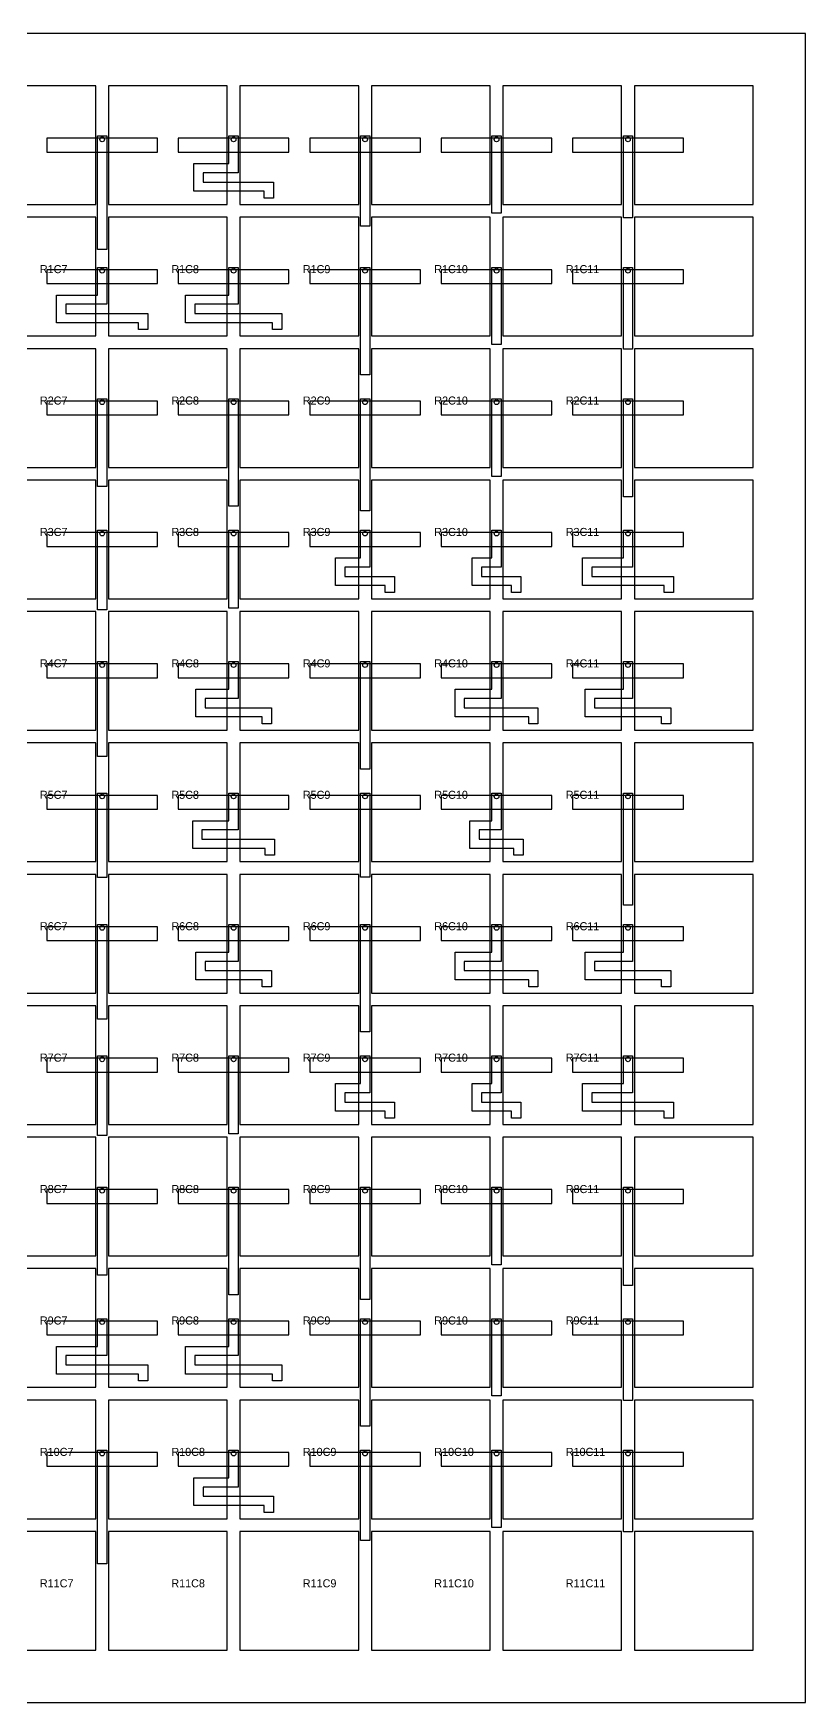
# Model space of a CAD drawing. Header units: millimetres. Extents: x -36.2 to 36.2, y -36.2 to 36.2.
# Drawn here: x 2.7 to 36.2, y -36.2 to 36.2 of the extents above; entities that cross this region are included whole.
import ezdxf

# ---------------------------------------------------------------- set-up
doc = ezdxf.new("R2010")
doc.units = ezdxf.units.MM
for name, color, linetype in [('BOARD_OUTLINE', 7, 'Continuous'), ('L1_PATCH', 1, 'Continuous'), ('L2_GND_BOARD', 3, 'Continuous'), ('L2_GND_SLOT', 3, 'Continuous'), ('L3_STRIP', 5, 'Continuous'), ('TEXT', 8, 'Continuous'), ('VIA', 6, 'Continuous')]:
    doc.layers.add(name, color=color, linetype=linetype)

msp = doc.modelspace()

# ---------------------------------------------------------------- linework, layer by layer
at = {"layer": 'BOARD_OUTLINE'}
msp.add_lwpolyline([(36.2, -36.2), (36.2, 36.2), (-36.2, 36.2), (-36.2, -36.2)], close=True, dxfattribs=at)
at = {"layer": 'L1_PATCH'}
for points in [[(5.425, 28.775), (5.425, 33.925), (0.275, 33.925), (0.275, 28.775)], [(11.125, 28.775), (11.125, 33.925), (5.975, 33.925), (5.975, 28.775)], [(16.825, 28.775), (16.825, 33.925), (11.675, 33.925), (11.675, 28.775)], [(22.525, 28.775), (22.525, 33.925), (17.375, 33.925), (17.375, 28.775)], [(28.225, 28.775), (28.225, 33.925), (23.075, 33.925), (23.075, 28.775)], [(33.925, 28.775), (33.925, 33.925), (28.775, 33.925), (28.775, 28.775)], [(5.425, 23.075), (5.425, 28.225), (0.275, 28.225), (0.275, 23.075)], [(11.125, 23.075), (11.125, 28.225), (5.975, 28.225), (5.975, 23.075)], [(16.825, 23.075), (16.825, 28.225), (11.675, 28.225), (11.675, 23.075)], [(22.525, 23.075), (22.525, 28.225), (17.375, 28.225), (17.375, 23.075)], [(28.225, 23.075), (28.225, 28.225), (23.075, 28.225), (23.075, 23.075)], [(33.925, 23.075), (33.925, 28.225), (28.775, 28.225), (28.775, 23.075)], [(5.425, 17.375), (5.425, 22.525), (0.275, 22.525), (0.275, 17.375)], [(11.125, 17.375), (11.125, 22.525), (5.975, 22.525), (5.975, 17.375)], [(16.825, 17.375), (16.825, 22.525), (11.675, 22.525), (11.675, 17.375)], [(22.525, 17.375), (22.525, 22.525), (17.375, 22.525), (17.375, 17.375)], [(28.225, 17.375), (28.225, 22.525), (23.075, 22.525), (23.075, 17.375)], [(33.925, 17.375), (33.925, 22.525), (28.775, 22.525), (28.775, 17.375)], [(5.425, 11.675), (5.425, 16.825), (0.275, 16.825), (0.275, 11.675)], [(11.125, 11.675), (11.125, 16.825), (5.975, 16.825), (5.975, 11.675)], [(16.825, 11.675), (16.825, 16.825), (11.675, 16.825), (11.675, 11.675)], [(22.525, 11.675), (22.525, 16.825), (17.375, 16.825), (17.375, 11.675)], [(28.225, 11.675), (28.225, 16.825), (23.075, 16.825), (23.075, 11.675)], [(33.925, 11.675), (33.925, 16.825), (28.775, 16.825), (28.775, 11.675)], [(5.425, 5.975), (5.425, 11.125), (0.275, 11.125), (0.275, 5.975)], [(11.125, 5.975), (11.125, 11.125), (5.975, 11.125), (5.975, 5.975)], [(16.825, 5.975), (16.825, 11.125), (11.675, 11.125), (11.675, 5.975)], [(22.525, 5.975), (22.525, 11.125), (17.375, 11.125), (17.375, 5.975)], [(28.225, 5.975), (28.225, 11.125), (23.075, 11.125), (23.075, 5.975)], [(33.925, 5.975), (33.925, 11.125), (28.775, 11.125), (28.775, 5.975)], [(5.425, 0.275), (5.425, 5.425), (0.275, 5.425), (0.275, 0.275)], [(11.125, 0.275), (11.125, 5.425), (5.975, 5.425), (5.975, 0.275)], [(16.825, 0.275), (16.825, 5.425), (11.675, 5.425), (11.675, 0.275)], [(22.525, 0.275), (22.525, 5.425), (17.375, 5.425), (17.375, 0.275)], [(28.225, 0.275), (28.225, 5.425), (23.075, 5.425), (23.075, 0.275)], [(33.925, 0.275), (33.925, 5.425), (28.775, 5.425), (28.775, 0.275)], [(5.425, -5.425), (5.425, -0.275), (0.275, -0.275), (0.275, -5.425)], [(11.125, -5.425), (11.125, -0.275), (5.975, -0.275), (5.975, -5.425)], [(16.825, -5.425), (16.825, -0.275), (11.675, -0.275), (11.675, -5.425)], [(22.525, -5.425), (22.525, -0.275), (17.375, -0.275), (17.375, -5.425)], [(28.225, -5.425), (28.225, -0.275), (23.075, -0.275), (23.075, -5.425)], [(33.925, -5.425), (33.925, -0.275), (28.775, -0.275), (28.775, -5.425)], [(5.425, -11.125), (5.425, -5.975), (0.275, -5.975), (0.275, -11.125)], [(11.125, -11.125), (11.125, -5.975), (5.975, -5.975), (5.975, -11.125)], [(16.825, -11.125), (16.825, -5.975), (11.675, -5.975), (11.675, -11.125)], [(22.525, -11.125), (22.525, -5.975), (17.375, -5.975), (17.375, -11.125)], [(28.225, -11.125), (28.225, -5.975), (23.075, -5.975), (23.075, -11.125)], [(33.925, -11.125), (33.925, -5.975), (28.775, -5.975), (28.775, -11.125)], [(5.425, -16.825), (5.425, -11.675), (0.275, -11.675), (0.275, -16.825)], [(11.125, -16.825), (11.125, -11.675), (5.975, -11.675), (5.975, -16.825)], [(16.825, -16.825), (16.825, -11.675), (11.675, -11.675), (11.675, -16.825)], [(22.525, -16.825), (22.525, -11.675), (17.375, -11.675), (17.375, -16.825)], [(28.225, -16.825), (28.225, -11.675), (23.075, -11.675), (23.075, -16.825)], [(33.925, -16.825), (33.925, -11.675), (28.775, -11.675), (28.775, -16.825)], [(5.425, -22.525), (5.425, -17.375), (0.275, -17.375), (0.275, -22.525)], [(11.125, -22.525), (11.125, -17.375), (5.975, -17.375), (5.975, -22.525)], [(16.825, -22.525), (16.825, -17.375), (11.675, -17.375), (11.675, -22.525)], [(22.525, -22.525), (22.525, -17.375), (17.375, -17.375), (17.375, -22.525)], [(28.225, -22.525), (28.225, -17.375), (23.075, -17.375), (23.075, -22.525)], [(33.925, -22.525), (33.925, -17.375), (28.775, -17.375), (28.775, -22.525)], [(5.425, -28.225), (5.425, -23.075), (0.275, -23.075), (0.275, -28.225)], [(11.125, -28.225), (11.125, -23.075), (5.975, -23.075), (5.975, -28.225)], [(16.825, -28.225), (16.825, -23.075), (11.675, -23.075), (11.675, -28.225)], [(22.525, -28.225), (22.525, -23.075), (17.375, -23.075), (17.375, -28.225)], [(28.225, -28.225), (28.225, -23.075), (23.075, -23.075), (23.075, -28.225)], [(33.925, -28.225), (33.925, -23.075), (28.775, -23.075), (28.775, -28.225)], [(5.425, -33.925), (5.425, -28.775), (0.275, -28.775), (0.275, -33.925)], [(11.125, -33.925), (11.125, -28.775), (5.975, -28.775), (5.975, -33.925)], [(16.825, -33.925), (16.825, -28.775), (11.675, -28.775), (11.675, -33.925)], [(22.525, -33.925), (22.525, -28.775), (17.375, -28.775), (17.375, -33.925)], [(28.225, -33.925), (28.225, -28.775), (23.075, -28.775), (23.075, -33.925)], [(33.925, -33.925), (33.925, -28.775), (28.775, -28.775), (28.775, -33.925)]]:
    msp.add_lwpolyline(points, close=True, dxfattribs=at)
at = {"layer": 'L2_GND_BOARD'}
msp.add_lwpolyline([(36.2, -36.2), (36.2, 36.2), (-36.2, 36.2), (-36.2, -36.2)], close=True, dxfattribs=at)
at = {"layer": 'L2_GND_SLOT'}
for points in [[(8.1, 31.05), (8.1, 31.65), (3.3, 31.65), (3.3, 31.05)], [(13.8, 31.05), (13.8, 31.65), (9, 31.65), (9, 31.05)], [(19.5, 31.05), (19.5, 31.65), (14.7, 31.65), (14.7, 31.05)], [(25.2, 31.05), (25.2, 31.65), (20.4, 31.65), (20.4, 31.05)], [(30.9, 31.05), (30.9, 31.65), (26.1, 31.65), (26.1, 31.05)], [(8.1, 25.35), (8.1, 25.95), (3.3, 25.95), (3.3, 25.35)], [(13.8, 25.35), (13.8, 25.95), (9, 25.95), (9, 25.35)], [(19.5, 25.35), (19.5, 25.95), (14.7, 25.95), (14.7, 25.35)], [(25.2, 25.35), (25.2, 25.95), (20.4, 25.95), (20.4, 25.35)], [(30.9, 25.35), (30.9, 25.95), (26.1, 25.95), (26.1, 25.35)], [(8.1, 19.65), (8.1, 20.25), (3.3, 20.25), (3.3, 19.65)], [(13.8, 19.65), (13.8, 20.25), (9, 20.25), (9, 19.65)], [(19.5, 19.65), (19.5, 20.25), (14.7, 20.25), (14.7, 19.65)], [(25.2, 19.65), (25.2, 20.25), (20.4, 20.25), (20.4, 19.65)], [(30.9, 19.65), (30.9, 20.25), (26.1, 20.25), (26.1, 19.65)], [(8.1, 13.95), (8.1, 14.55), (3.3, 14.55), (3.3, 13.95)], [(13.8, 13.95), (13.8, 14.55), (9, 14.55), (9, 13.95)], [(19.5, 13.95), (19.5, 14.55), (14.7, 14.55), (14.7, 13.95)], [(25.2, 13.95), (25.2, 14.55), (20.4, 14.55), (20.4, 13.95)], [(30.9, 13.95), (30.9, 14.55), (26.1, 14.55), (26.1, 13.95)], [(8.1, 8.25), (8.1, 8.85), (3.3, 8.85), (3.3, 8.25)], [(13.8, 8.25), (13.8, 8.85), (9, 8.85), (9, 8.25)], [(19.5, 8.25), (19.5, 8.85), (14.7, 8.85), (14.7, 8.25)], [(25.2, 8.25), (25.2, 8.85), (20.4, 8.85), (20.4, 8.25)], [(30.9, 8.25), (30.9, 8.85), (26.1, 8.85), (26.1, 8.25)], [(8.1, 2.55), (8.1, 3.15), (3.3, 3.15), (3.3, 2.55)], [(13.8, 2.55), (13.8, 3.15), (9, 3.15), (9, 2.55)], [(19.5, 2.55), (19.5, 3.15), (14.7, 3.15), (14.7, 2.55)], [(25.2, 2.55), (25.2, 3.15), (20.4, 3.15), (20.4, 2.55)], [(30.9, 2.55), (30.9, 3.15), (26.1, 3.15), (26.1, 2.55)], [(8.1, -3.15), (8.1, -2.55), (3.3, -2.55), (3.3, -3.15)], [(13.8, -3.15), (13.8, -2.55), (9, -2.55), (9, -3.15)], [(19.5, -3.15), (19.5, -2.55), (14.7, -2.55), (14.7, -3.15)], [(25.2, -3.15), (25.2, -2.55), (20.4, -2.55), (20.4, -3.15)], [(30.9, -3.15), (30.9, -2.55), (26.1, -2.55), (26.1, -3.15)], [(8.1, -8.85), (8.1, -8.25), (3.3, -8.25), (3.3, -8.85)], [(13.8, -8.85), (13.8, -8.25), (9, -8.25), (9, -8.85)], [(19.5, -8.85), (19.5, -8.25), (14.7, -8.25), (14.7, -8.85)], [(25.2, -8.85), (25.2, -8.25), (20.4, -8.25), (20.4, -8.85)], [(30.9, -8.85), (30.9, -8.25), (26.1, -8.25), (26.1, -8.85)], [(8.1, -14.55), (8.1, -13.95), (3.3, -13.95), (3.3, -14.55)], [(13.8, -14.55), (13.8, -13.95), (9, -13.95), (9, -14.55)], [(19.5, -14.55), (19.5, -13.95), (14.7, -13.95), (14.7, -14.55)], [(25.2, -14.55), (25.2, -13.95), (20.4, -13.95), (20.4, -14.55)], [(30.9, -14.55), (30.9, -13.95), (26.1, -13.95), (26.1, -14.55)], [(8.1, -20.25), (8.1, -19.65), (3.3, -19.65), (3.3, -20.25)], [(13.8, -20.25), (13.8, -19.65), (9, -19.65), (9, -20.25)], [(19.5, -20.25), (19.5, -19.65), (14.7, -19.65), (14.7, -20.25)], [(25.2, -20.25), (25.2, -19.65), (20.4, -19.65), (20.4, -20.25)], [(30.9, -20.25), (30.9, -19.65), (26.1, -19.65), (26.1, -20.25)], [(8.1, -25.95), (8.1, -25.35), (3.3, -25.35), (3.3, -25.95)], [(13.8, -25.95), (13.8, -25.35), (9, -25.35), (9, -25.95)], [(19.5, -25.95), (19.5, -25.35), (14.7, -25.35), (14.7, -25.95)], [(25.2, -25.95), (25.2, -25.35), (20.4, -25.35), (20.4, -25.95)], [(30.9, -25.95), (30.9, -25.35), (26.1, -25.35), (26.1, -25.95)]]:
    msp.add_lwpolyline(points, close=True, dxfattribs=at)
at = {"layer": 'L3_STRIP'}
for points in [[(5.5, 26.826), (5.5, 30.65), (5.5, 31.75), (5.9, 31.75), (5.9, 30.65), (5.9, 26.826)], [(10.073, 30.15), (10.073, 29.75), (13.127, 29.75), (13.127, 29.05), (12.727, 29.05), (12.727, 29.35), (9.673, 29.35), (9.673, 30.55), (11.2, 30.55), (11.2, 30.65), (11.2, 31.75), (11.6, 31.75), (11.6, 30.65), (11.6, 30.15)], [(16.9, 27.832), (16.9, 30.65), (16.9, 31.75), (17.3, 31.75), (17.3, 30.65), (17.3, 27.832)], [(22.6, 28.398), (22.6, 30.65), (22.6, 31.75), (23, 31.75), (23, 30.65), (23, 28.398)], [(28.3, 28.202), (28.3, 30.65), (28.3, 31.75), (28.7, 31.75), (28.7, 30.65), (28.7, 28.202)], [(4.121, 24.45), (4.121, 24.05), (7.679, 24.05), (7.679, 23.35), (7.279, 23.35), (7.279, 23.65), (3.721, 23.65), (3.721, 24.85), (5.5, 24.85), (5.5, 24.95), (5.5, 26.05), (5.9, 26.05), (5.9, 24.95), (5.9, 24.45)], [(9.713, 24.45), (9.713, 24.05), (13.487, 24.05), (13.487, 23.35), (13.087, 23.35), (13.087, 23.65), (9.313, 23.65), (9.313, 24.85), (11.2, 24.85), (11.2, 24.95), (11.2, 26.05), (11.6, 26.05), (11.6, 24.95), (11.6, 24.45)], [(16.9, 21.393), (16.9, 24.95), (16.9, 26.05), (17.3, 26.05), (17.3, 24.95), (17.3, 21.393)], [(22.6, 22.703), (22.6, 24.95), (22.6, 26.05), (23, 26.05), (23, 24.95), (23, 22.703)], [(28.3, 22.502), (28.3, 24.95), (28.3, 26.05), (28.7, 26.05), (28.7, 24.95), (28.7, 22.502)], [(5.5, 16.543), (5.5, 19.25), (5.5, 20.35), (5.9, 20.35), (5.9, 19.25), (5.9, 16.543)], [(11.2, 15.693), (11.2, 19.25), (11.2, 20.35), (11.6, 20.35), (11.6, 19.25), (11.6, 15.693)], [(16.9, 15.487), (16.9, 19.25), (16.9, 20.35), (17.3, 20.35), (17.3, 19.25), (17.3, 15.487)], [(22.6, 16.981), (22.6, 19.25), (22.6, 20.35), (23, 20.35), (23, 19.25), (23, 16.981)], [(28.3, 16.095), (28.3, 19.25), (28.3, 20.35), (28.7, 20.35), (28.7, 19.25), (28.7, 16.095)], [(5.5, 11.194), (5.5, 13.55), (5.5, 14.65), (5.9, 14.65), (5.9, 13.55), (5.9, 11.194)], [(11.2, 11.267), (11.2, 13.55), (11.2, 14.65), (11.6, 14.65), (11.6, 13.55), (11.6, 11.267)], [(16.222, 13.05), (16.222, 12.65), (18.378, 12.65), (18.378, 11.95), (17.978, 11.95), (17.978, 12.25), (15.822, 12.25), (15.822, 13.45), (16.9, 13.45), (16.9, 13.55), (16.9, 14.65), (17.3, 14.65), (17.3, 13.55), (17.3, 13.05)], [(22.15, 13.05), (22.15, 12.65), (23.85, 12.65), (23.85, 11.95), (23.45, 11.95), (23.45, 12.25), (21.75, 12.25), (21.75, 13.45), (22.6, 13.45), (22.6, 13.55), (22.6, 14.65), (23, 14.65), (23, 13.55), (23, 13.05)], [(26.926, 13.05), (26.926, 12.65), (30.474, 12.65), (30.474, 11.95), (30.074, 11.95), (30.074, 12.25), (26.526, 12.25), (26.526, 13.45), (28.3, 13.45), (28.3, 13.55), (28.3, 14.65), (28.7, 14.65), (28.7, 13.55), (28.7, 13.05)], [(5.5, 4.843), (5.5, 7.85), (5.5, 8.95), (5.9, 8.95), (5.9, 7.85), (5.9, 4.843)], [(10.164, 7.35), (10.164, 6.95), (13.036, 6.95), (13.036, 6.25), (12.636, 6.25), (12.636, 6.55), (9.764, 6.55), (9.764, 7.75), (11.2, 7.75), (11.2, 7.85), (11.2, 8.95), (11.6, 8.95), (11.6, 7.85), (11.6, 7.35)], [(16.9, 4.293), (16.9, 7.85), (16.9, 8.95), (17.3, 8.95), (17.3, 7.85), (17.3, 4.293)], [(21.403, 7.35), (21.403, 6.95), (24.597, 6.95), (24.597, 6.25), (24.197, 6.25), (24.197, 6.55), (21.003, 6.55), (21.003, 7.75), (22.6, 7.75), (22.6, 7.85), (22.6, 8.95), (23, 8.95), (23, 7.85), (23, 7.35)], [(27.045, 7.35), (27.045, 6.95), (30.355, 6.95), (30.355, 6.25), (29.955, 6.25), (29.955, 6.55), (26.645, 6.55), (26.645, 7.75), (28.3, 7.75), (28.3, 7.85), (28.3, 8.95), (28.7, 8.95), (28.7, 7.85), (28.7, 7.35)], [(5.5, -0.408), (5.5, 2.15), (5.5, 3.25), (5.9, 3.25), (5.9, 2.15), (5.9, -0.408)], [(10.025, 1.65), (10.025, 1.25), (13.175, 1.25), (13.175, 0.55), (12.775, 0.55), (12.775, 0.85), (9.625, 0.85), (9.625, 2.05), (11.2, 2.05), (11.2, 2.15), (11.2, 3.25), (11.6, 3.25), (11.6, 2.15), (11.6, 1.65)], [(16.9, -0.398), (16.9, 2.15), (16.9, 3.25), (17.3, 3.25), (17.3, 2.15), (17.3, -0.398)], [(22.048, 1.65), (22.048, 1.25), (23.952, 1.25), (23.952, 0.55), (23.552, 0.55), (23.552, 0.85), (21.648, 0.85), (21.648, 2.05), (22.6, 2.05), (22.6, 2.15), (22.6, 3.25), (23, 3.25), (23, 2.15), (23, 1.65)], [(28.3, -1.613), (28.3, 2.15), (28.3, 3.25), (28.7, 3.25), (28.7, 2.15), (28.7, -1.613)], [(5.5, -6.557), (5.5, -3.55), (5.5, -2.45), (5.9, -2.45), (5.9, -3.55), (5.9, -6.557)], [(10.164, -4.05), (10.164, -4.45), (13.036, -4.45), (13.036, -5.15), (12.636, -5.15), (12.636, -4.85), (9.764, -4.85), (9.764, -3.65), (11.2, -3.65), (11.2, -3.55), (11.2, -2.45), (11.6, -2.45), (11.6, -3.55), (11.6, -4.05)], [(16.9, -7.107), (16.9, -3.55), (16.9, -2.45), (17.3, -2.45), (17.3, -3.55), (17.3, -7.107)], [(21.403, -4.05), (21.403, -4.45), (24.597, -4.45), (24.597, -5.15), (24.197, -5.15), (24.197, -4.85), (21.003, -4.85), (21.003, -3.65), (22.6, -3.65), (22.6, -3.55), (22.6, -2.45), (23, -2.45), (23, -3.55), (23, -4.05)], [(27.045, -4.05), (27.045, -4.45), (30.355, -4.45), (30.355, -5.15), (29.955, -5.15), (29.955, -4.85), (26.645, -4.85), (26.645, -3.65), (28.3, -3.65), (28.3, -3.55), (28.3, -2.45), (28.7, -2.45), (28.7, -3.55), (28.7, -4.05)], [(5.5, -11.606), (5.5, -9.25), (5.5, -8.15), (5.9, -8.15), (5.9, -9.25), (5.9, -11.606)], [(11.2, -11.533), (11.2, -9.25), (11.2, -8.15), (11.6, -8.15), (11.6, -9.25), (11.6, -11.533)], [(16.222, -9.75), (16.222, -10.15), (18.378, -10.15), (18.378, -10.85), (17.978, -10.85), (17.978, -10.55), (15.822, -10.55), (15.822, -9.35), (16.9, -9.35), (16.9, -9.25), (16.9, -8.15), (17.3, -8.15), (17.3, -9.25), (17.3, -9.75)], [(22.15, -9.75), (22.15, -10.15), (23.85, -10.15), (23.85, -10.85), (23.45, -10.85), (23.45, -10.55), (21.75, -10.55), (21.75, -9.35), (22.6, -9.35), (22.6, -9.25), (22.6, -8.15), (23, -8.15), (23, -9.25), (23, -9.75)], [(26.926, -9.75), (26.926, -10.15), (30.474, -10.15), (30.474, -10.85), (30.074, -10.85), (30.074, -10.55), (26.526, -10.55), (26.526, -9.35), (28.3, -9.35), (28.3, -9.25), (28.3, -8.15), (28.7, -8.15), (28.7, -9.25), (28.7, -9.75)], [(5.5, -17.657), (5.5, -14.95), (5.5, -13.85), (5.9, -13.85), (5.9, -14.95), (5.9, -17.657)], [(11.2, -18.507), (11.2, -14.95), (11.2, -13.85), (11.6, -13.85), (11.6, -14.95), (11.6, -18.507)], [(16.9, -18.713), (16.9, -14.95), (16.9, -13.85), (17.3, -13.85), (17.3, -14.95), (17.3, -18.713)], [(22.6, -17.219), (22.6, -14.95), (22.6, -13.85), (23, -13.85), (23, -14.95), (23, -17.219)], [(28.3, -18.105), (28.3, -14.95), (28.3, -13.85), (28.7, -13.85), (28.7, -14.95), (28.7, -18.105)], [(4.121, -21.15), (4.121, -21.55), (7.679, -21.55), (7.679, -22.25), (7.279, -22.25), (7.279, -21.95), (3.721, -21.95), (3.721, -20.75), (5.5, -20.75), (5.5, -20.65), (5.5, -19.55), (5.9, -19.55), (5.9, -20.65), (5.9, -21.15)], [(9.713, -21.15), (9.713, -21.55), (13.487, -21.55), (13.487, -22.25), (13.087, -22.25), (13.087, -21.95), (9.313, -21.95), (9.313, -20.75), (11.2, -20.75), (11.2, -20.65), (11.2, -19.55), (11.6, -19.55), (11.6, -20.65), (11.6, -21.15)], [(16.9, -24.207), (16.9, -20.65), (16.9, -19.55), (17.3, -19.55), (17.3, -20.65), (17.3, -24.207)], [(22.6, -22.897), (22.6, -20.65), (22.6, -19.55), (23, -19.55), (23, -20.65), (23, -22.897)], [(28.3, -23.098), (28.3, -20.65), (28.3, -19.55), (28.7, -19.55), (28.7, -20.65), (28.7, -23.098)], [(5.5, -30.174), (5.5, -26.35), (5.5, -25.25), (5.9, -25.25), (5.9, -26.35), (5.9, -30.174)], [(10.073, -26.85), (10.073, -27.25), (13.127, -27.25), (13.127, -27.95), (12.727, -27.95), (12.727, -27.65), (9.673, -27.65), (9.673, -26.45), (11.2, -26.45), (11.2, -26.35), (11.2, -25.25), (11.6, -25.25), (11.6, -26.35), (11.6, -26.85)], [(16.9, -29.168), (16.9, -26.35), (16.9, -25.25), (17.3, -25.25), (17.3, -26.35), (17.3, -29.168)], [(22.6, -28.602), (22.6, -26.35), (22.6, -25.25), (23, -25.25), (23, -26.35), (23, -28.602)], [(28.3, -28.798), (28.3, -26.35), (28.3, -25.25), (28.7, -25.25), (28.7, -26.35), (28.7, -28.798)]]:
    msp.add_lwpolyline(points, close=True, dxfattribs=at)
at = {"layer": 'VIA'}
for centre in [(5.7, 31.6), (11.4, 31.6), (17.1, 31.6), (22.8, 31.6), (28.5, 31.6), (5.7, 25.9), (11.4, 25.9), (17.1, 25.9), (22.8, 25.9), (28.5, 25.9), (5.7, 20.2), (11.4, 20.2), (17.1, 20.2), (22.8, 20.2), (28.5, 20.2), (5.7, 14.5), (11.4, 14.5), (17.1, 14.5), (22.8, 14.5), (28.5, 14.5), (5.7, 8.8), (11.4, 8.8), (17.1, 8.8), (22.8, 8.8), (28.5, 8.8), (5.7, 3.1), (11.4, 3.1), (17.1, 3.1), (22.8, 3.1), (28.5, 3.1), (5.7, -2.6), (11.4, -2.6), (17.1, -2.6), (22.8, -2.6), (28.5, -2.6), (5.7, -8.3), (11.4, -8.3), (17.1, -8.3), (22.8, -8.3), (28.5, -8.3), (5.7, -14), (11.4, -14), (17.1, -14), (22.8, -14), (28.5, -14), (5.7, -19.7), (11.4, -19.7), (17.1, -19.7), (22.8, -19.7), (28.5, -19.7), (5.7, -25.4), (11.4, -25.4), (17.1, -25.4), (22.8, -25.4), (28.5, -25.4)]:
    msp.add_circle(centre, 0.1, dxfattribs=at)

# ---------------------------------------------------------------- texts
at = {"layer": 'TEXT'}
for s, p in [('R1C7', (3, 25.8)), ('R1C8', (8.7, 25.8)), ('R1C9', (14.4, 25.8)), ('R1C10', (20.1, 25.8)), ('R1C11', (25.8, 25.8)), ('R2C7', (3, 20.1)), ('R2C8', (8.7, 20.1)), ('R2C9', (14.4, 20.1)), ('R2C10', (20.1, 20.1)), ('R2C11', (25.8, 20.1)), ('R3C7', (3, 14.4)), ('R3C8', (8.7, 14.4)), ('R3C9', (14.4, 14.4)), ('R3C10', (20.1, 14.4)), ('R3C11', (25.8, 14.4)), ('R4C7', (3, 8.7)), ('R4C8', (8.7, 8.7)), ('R4C9', (14.4, 8.7)), ('R4C10', (20.1, 8.7)), ('R4C11', (25.8, 8.7)), ('R5C7', (3, 3)), ('R5C8', (8.7, 3)), ('R5C9', (14.4, 3)), ('R5C10', (20.1, 3)), ('R5C11', (25.8, 3)), ('R6C7', (3, -2.7)), ('R6C8', (8.7, -2.7)), ('R6C9', (14.4, -2.7)), ('R6C10', (20.1, -2.7)), ('R6C11', (25.8, -2.7)), ('R7C7', (3, -8.4)), ('R7C8', (8.7, -8.4)), ('R7C9', (14.4, -8.4)), ('R7C10', (20.1, -8.4)), ('R7C11', (25.8, -8.4)), ('R8C7', (3, -14.1)), ('R8C8', (8.7, -14.1)), ('R8C9', (14.4, -14.1)), ('R8C10', (20.1, -14.1)), ('R8C11', (25.8, -14.1)), ('R9C7', (3, -19.8)), ('R9C8', (8.7, -19.8)), ('R9C9', (14.4, -19.8)), ('R9C10', (20.1, -19.8)), ('R9C11', (25.8, -19.8)), ('R10C7', (3, -25.5)), ('R10C8', (8.7, -25.5)), ('R10C9', (14.4, -25.5)), ('R10C10', (20.1, -25.5)), ('R10C11', (25.8, -25.5)), ('R11C7', (3, -31.2)), ('R11C8', (8.7, -31.2)), ('R11C9', (14.4, -31.2)), ('R11C10', (20.1, -31.2)), ('R11C11', (25.8, -31.2))]:
    msp.add_text(s, height=0.35, dxfattribs=at).set_placement(p)

doc.saveas('drawing.dxf')
